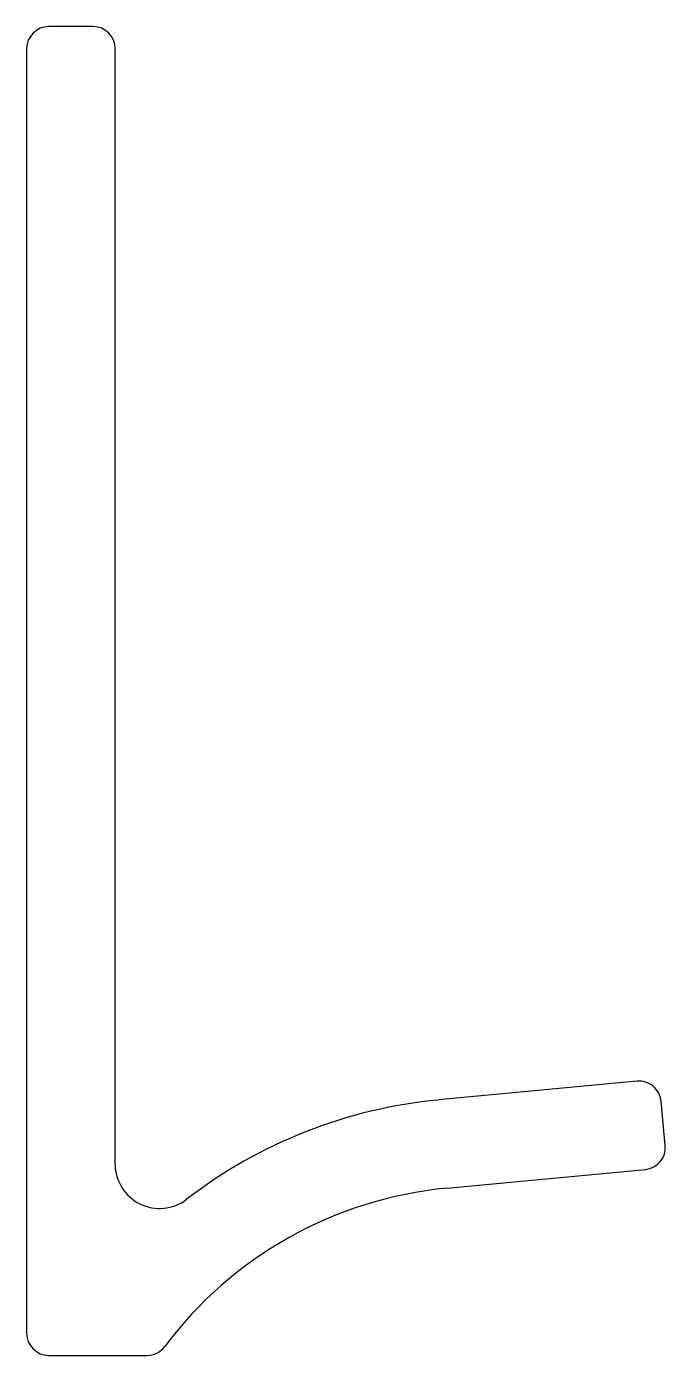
# Model space of a CAD drawing. Extents: x 1.2 to 15.6, y 1.5 to 31.5.
import ezdxf

# ---------------------------------------------------------------- set-up
doc = ezdxf.new("R2010")
doc.units = 0
doc.layers.get('0').update_dxf_attribs({"linetype": 'CONTINUOUS'})

msp = doc.modelspace()

# ---------------------------------------------------------------- linework, layer by layer
for p, q in [((2.711, 31.46), (1.711, 31.46)), ((1.211, 30.96), (1.211, 1.96)), ((3.211, 5.777), (3.211, 30.96)), ((14.987, 7.649), (10.507, 7.227)), ((15.626, 6.203), (15.532, 7.199)), ((10.695, 5.236), (15.175, 5.658)), ((1.711, 1.46), (3.929, 1.46))]:
    msp.add_line(p, q)
for centre, radius, start, end in [((1.711, 30.96), 0.5, 90, 180), ((2.711, 30.96), 0.5, 0, 90), ((15.034, 7.152), 0.5, 5.3893, 95.3893), ((11.54, -3.725), 11, 95.3893, 127.6465), ((15.128, 6.156), 0.5, 275.3893, 5.3893), ((4.211, 5.777), 1, 180, 307.6465), ((11.54, -3.725), 9, 95.3893, 143.2453), ((1.711, 1.96), 0.5, 180, 270), ((3.929, 1.96), 0.5, 270, 323.2453)]:
    msp.add_arc(centre, radius, start, end)

doc.saveas('drawing.dxf')
